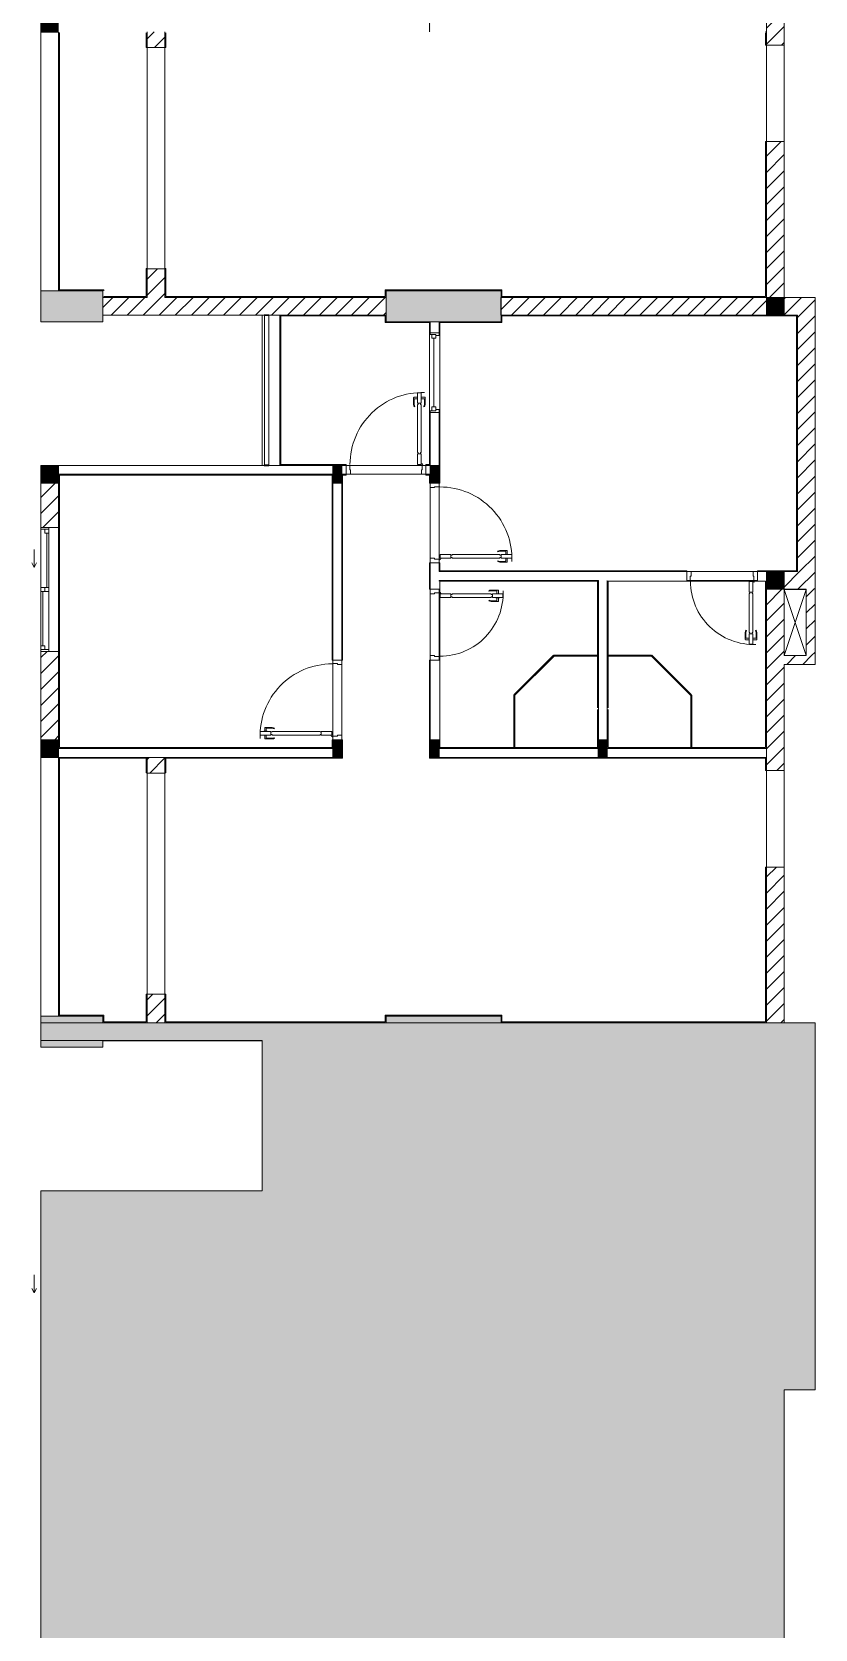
# Model space of a CAD drawing. Header units: millimetres. Extents: x 32270 to 221883, y 3811 to 78637.
# Drawn here: x 128080 to 136931, y 46784 to 64837 of the extents above; entities that cross this region are included whole.
import ezdxf

# ---------------------------------------------------------------- set-up
doc = ezdxf.new("R2010")
doc.units = ezdxf.units.MM
doc.linetypes.add('IMPORT-Dash _2_', pattern=[6, 3, -3])
for name, color, linetype, lineweight in [('0-2', 130, 'Continuous', 9), ('A-DETL-GENF-5', 20, 'Continuous', 9), ('A-DETL-GENF-6', 130, 'Continuous', 9), ('A-DETL-THIN-2', 151, 'Continuous', 9), ('A-DOOR-2', 130, 'Continuous', 9), ('A-FLOR-1', 130, 'Continuous', 9), ('A-FLOR-HRAL-5', 130, 'Continuous', 9), ('A-GLAZ-5', 130, 'Continuous', 9), ('A-GLAZ-CURT-4', 130, 'Continuous', 9), ('A-WALL-1', 130, 'Continuous', 9), ('A-WALL-PATT-3', 130, 'Continuous', 9), ('A_1404_dwg-1', 130, 'Continuous', 9), ('I-WALL', 130, 'Continuous', 9), ('I-WALL-1', 130, 'Continuous', 9), ('S-COLS-1', 130, 'Continuous', 9), ('S-COLS-10', 130, 'IMPORT-Dash _2_', 9), ('S-COLS-2', 130, 'Continuous', 9), ('S-COLS-4', 130, 'Continuous', 9), ('S-COLS-HDLN-2', 130, 'IMPORT-Dash _2_', 9)]:
    doc.layers.add(name, color=color, linetype=linetype, lineweight=lineweight)
pattern_1 = [(45, (0, 0), (-90.50967, 90.50967), [])]

# ---------------------------------------------------------------- blocks, each defined once
blk = doc.blocks.new('A_1404_dwg_NCV_TKTC_KET CAU_rvt-1-TKTC_MB HOÀN THIỆN SÀN TẦNG 3-4-4819833-KeyPlan-CH3A')
at = {"layer": 'S-COLS-1'}
for points in [[(34353, 61562), (34353, 61912), (33653, 61912), (33653, 61562)], [(38853, 61562), (38853, 61912), (37553, 61912), (37553, 61562), (38153, 61562)], [(38853, 53637), (38853, 53712), (37553, 53712), (37553, 53637)]]:
    blk.add_hatch(color=256, dxfattribs=at).paths.add_polyline_path(points)
h = blk.add_hatch(color=256, dxfattribs=at)
h.paths.add_polyline_path([(34353, 53362), (34353, 53437), (33653, 53437), (33653, 53362)])
h.paths.add_polyline_path([(34353, 53637), (34353, 53712), (33653, 53712), (33653, 53637)])
at = {"layer": 'A-FLOR-1'}
for p, q in [((34353, 61635), (36153, 61635)), ((36152, 61635), (36152, 59937)), ((42053, 58535), (42303, 58535)), ((34353, 53435), (36152, 53435))]:
    blk.add_line(p, q, dxfattribs=at)
at = {"layer": 'S-COLS-2'}
for p, q in [((37553, 61837), (37553, 61637)), ((38853, 61637), (38853, 61837))]:
    blk.add_line(p, q, dxfattribs=at)
at = {"layer": 'S-COLS-2', "flags": 128}
for points in [[(33853, 61912), (33653, 61912), (33653, 61562), (34353, 61562), (34353, 61837)], [(33853, 53712), (33653, 53712), (33653, 53637)], [(33653, 53437), (33653, 53362), (34353, 53362), (34353, 53437)]]:
    blk.add_lwpolyline(points, dxfattribs=at)
blk = doc.blocks.new('A_1404_dwg_DOOR_CW_01 CANH MO-PANEL KINH - DIW_01-900x2200-CỬA GỖ VÂN LAMINATE-V88-TKTC_MB HOÀN THIỆN SÀN TẦNG 3-4-4819893-KeyPlan-CH3A')
at = {"layer": 'A-DETL-GENF-6'}
for p, q in [((38814, 67167), (38818, 67160)), ((38840, 67175), (38919, 67175)), ((38902, 67167), (38840, 67167)), ((38906, 67132), (38906, 67163)), ((38923, 67132), (38923, 67171)), ((38814, 67053), (38818, 67060)), ((38902, 67053), (38840, 67053)), ((38840, 67045), (38919, 67045)), ((38906, 67088), (38906, 67057)), ((38923, 67088), (38923, 67049))]:
    blk.add_line(p, q, dxfattribs=at)
at = {"layer": 'A-DETL-GENF-6', "flags": 128}
for points in [[(38285, 67130), (38285, 67090), (38165, 67090), (38165, 67130)], [(38299, 67124), (38299, 67130), (38841, 67130), (38841, 67124), (38855, 67124), (38855, 67096), (38841, 67096), (38841, 67090), (38299, 67090), (38299, 67096), (38285, 67096), (38285, 67124)], [(38975, 67090), (38975, 67130), (38855, 67130), (38855, 67090)], [(38895, 67132), (38895, 67130), (38934, 67130), (38934, 67132)], [(38895, 67088), (38895, 67090), (38934, 67090), (38934, 67088)]]:
    blk.add_lwpolyline(points, close=True, dxfattribs=at)
at = {"layer": 'A-DETL-GENF-6'}
blk.add_circle((38163, 67080), 10, dxfattribs=at)
for centre, radius, start, end in [((38163, 67080), 814, 358, 90), ((38840, 67130), 45, 90, 125), ((38840, 67130), 37, 90, 125), ((38902, 67163), 4, 0, 90), ((38919, 67171), 4, 0, 90), ((38840, 67090), 45, 235, 270), ((38840, 67090), 37, 235, 270), ((38902, 67057), 4, 270, 0), ((38919, 67049), 4, 270, 0)]:
    blk.add_arc(centre, radius, start, end, dxfattribs=at)
at = {"layer": 'A-DOOR-2'}
blk.add_line((38153, 67080), (38153, 67105), dxfattribs=at)
at = {"layer": 'A-DOOR-2', "flags": 128}
blk.add_lwpolyline([(38153, 67937), (38153, 67897), (38103, 67897), (38103, 67887), (38053, 67887), (38053, 67937)], dxfattribs=at)
blk.add_lwpolyline([(38053, 67087), (38103, 67087), (38103, 67077), (38153, 67077), (38153, 67037), (38053, 67037)], close=True, dxfattribs=at)
blk = doc.blocks.new('A_1404_dwg_DOOR_CW_01 CANH MO-PANEL KINH - DIG_02-800x2200-CỬA NHÔM KÍNH-V57-TKTC_MB HOÀN THIỆN SÀN TẦNG 3-4-4819848-KeyPlan-CH3A')
at = {"layer": 'A-DETL-GENF-6'}
for p, q in [((112414, 58419), (112418, 58413)), ((112414, 58305), (112418, 58312)), ((112440, 58427), (112519, 58427)), ((112502, 58419), (112440, 58419)), ((112506, 58384), (112506, 58415)), ((112506, 58340), (112506, 58309)), ((112523, 58384), (112523, 58423)), ((112523, 58340), (112523, 58301)), ((112502, 58305), (112440, 58305)), ((112440, 58297), (112519, 58297))]:
    blk.add_line(p, q, dxfattribs=at)
at = {"layer": 'A-DETL-GENF-6', "flags": 128}
for points in [[(111985, 58342), (111985, 58382), (111865, 58382), (111865, 58342)], [(111999, 58348), (111999, 58342), (112441, 58342), (112441, 58348), (112455, 58348), (112455, 58376), (112441, 58376), (112441, 58382), (111999, 58382), (111999, 58376), (111985, 58376), (111985, 58348)], [(112575, 58382), (112575, 58342), (112455, 58342), (112455, 58382)], [(112495, 58384), (112495, 58382), (112534, 58382), (112534, 58384)], [(112495, 58340), (112495, 58342), (112534, 58342), (112534, 58340)]]:
    blk.add_lwpolyline(points, close=True, dxfattribs=at)
at = {"layer": 'A-DETL-GENF-6'}
blk.add_circle((111863, 58392), 10, dxfattribs=at)
for centre, radius, start, end in [((111863, 58392), 714, 270, 2), ((112440, 58382), 45, 90, 125), ((112440, 58382), 37, 90, 125), ((112440, 58342), 37, 235, 270), ((112502, 58415), 4, 0, 90), ((112519, 58423), 4, 0, 90), ((112440, 58342), 45, 235, 270), ((112502, 58309), 4, 270, 0), ((112519, 58301), 4, 270, 0)]:
    blk.add_arc(centre, radius, start, end, dxfattribs=at)
at = {"layer": 'A-DOOR-2'}
blk.add_line((111853, 58392), (111853, 58367), dxfattribs=at)
at = {"layer": 'A-DOOR-2', "flags": 128}
for points in [[(111753, 58435), (111753, 58385), (111803, 58385), (111803, 58395), (111853, 58395), (111853, 58435)], [(111753, 57685), (111753, 57635), (111853, 57635), (111853, 57675), (111803, 57675), (111803, 57685)]]:
    blk.add_lwpolyline(points, close=True, dxfattribs=at)
blk = doc.blocks.new('A_1404_dwg_DOOR_CW_01 CANH MO-PANEL KINH - DIW_01-900x2200-CỬA GỖ VÂN LAMINATE-553393-TKTC_MB HOÀN THIỆN SÀN TẦNG 3-4-4819840-KeyPlan-CH3A')
at = {"layer": 'A-DETL-GENF-6'}
for p, q in [((46582, 38482), (46582, 38521)), ((46666, 38525), (46586, 38525)), ((46599, 38482), (46599, 38513)), ((46603, 38517), (46666, 38517)), ((46691, 38517), (46687, 38511)), ((46582, 38438), (46582, 38399)), ((46666, 38395), (46586, 38395)), ((46599, 38438), (46599, 38407)), ((46603, 38403), (46666, 38403)), ((46691, 38404), (46687, 38410))]:
    blk.add_line(p, q, dxfattribs=at)
at = {"layer": 'A-DETL-GENF-6', "flags": 128}
for points in [[(46531, 38440), (46531, 38480), (46651, 38480), (46651, 38440)], [(46610, 38482), (46610, 38480), (46571, 38480), (46571, 38482)], [(47207, 38474), (47207, 38480), (46665, 38480), (46665, 38474), (46651, 38474), (46651, 38446), (46665, 38446), (46665, 38440), (47207, 38440), (47207, 38446), (47221, 38446), (47221, 38474)], [(47221, 38480), (47221, 38440), (47341, 38440), (47341, 38480)], [(46610, 38438), (46610, 38440), (46571, 38440), (46571, 38438)]]:
    blk.add_lwpolyline(points, close=True, dxfattribs=at)
at = {"layer": 'A-DETL-GENF-6'}
blk.add_circle((47343, 38430), 10, dxfattribs=at)
for centre, radius, start, end in [((47343, 38430), 814, 90, 182), ((46586, 38521), 4, 90, 180), ((46603, 38513), 4, 90, 180), ((46666, 38480), 45, 55, 90), ((46666, 38480), 37, 55, 90), ((46586, 38399), 4, 180, 270), ((46603, 38407), 4, 180, 270), ((46666, 38440), 37, 270, 305), ((46666, 38440), 45, 270, 305)]:
    blk.add_arc(centre, radius, start, end, dxfattribs=at)
at = {"layer": 'A-DOOR-2'}
blk.add_line((47353, 38430), (47353, 38455), dxfattribs=at)
at = {"layer": 'A-DOOR-2', "flags": 128}
for points in [[(47453, 39237), (47453, 39287), (47353, 39287), (47353, 39247), (47403, 39247), (47403, 39237)], [(47453, 38387), (47453, 38437), (47403, 38437), (47403, 38427), (47353, 38427), (47353, 38387)]]:
    blk.add_lwpolyline(points, close=True, dxfattribs=at)
blk = doc.blocks.new('A_1404_dwg_M_Fixed - 900 x 1400-901190-TKTC_MB HOÀN THIỆN SÀN TẦNG 3-4-4819850-KeyPlan-CH3A')
at = {"layer": 'A-GLAZ-5'}
blk.add_line((111794, 60598), (111794, 61372), dxfattribs=at)
at = {"layer": 'A-GLAZ-5', "flags": 128}
for points in [[(111772, 61416), (111772, 61372), (111816, 61372), (111816, 61416), (111753, 61416), (111753, 61434)], [(111816, 61403), (111853, 61403), (111853, 61435)], [(111753, 60535), (111753, 60554), (111816, 60554), (111816, 60598), (111772, 60598), (111772, 60554)], [(111816, 60567), (111853, 60567), (111853, 60535)]]:
    blk.add_lwpolyline(points, dxfattribs=at)
blk = doc.blocks.new('A_1404_dwg_Railing - 50 x 10mm-901205-TKTC_MB HOÀN THIỆN SÀN TẦNG 3-4-4819861-KeyPlan-CH3A')
at = {"layer": 'A-FLOR-HRAL-5', "flags": 128}
blk.add_lwpolyline([(107527, 61567), (107477, 61567), (107477, 61557), (107527, 61557)], close=True, dxfattribs=at)
blk = doc.blocks.new('A_1404_dwg_Railing - Railing-1013286-TKTC_MB HOÀN THIỆN SÀN TẦNG 3-4-4819939-KeyPlan-CH3A')
at = {"layer": 'A-FLOR-HRAL-5'}
for p, q in [((36178, 61630), (36178, 59941)), ((36228, 59941), (36228, 61630))]:
    blk.add_line(p, q, dxfattribs=at)
for p in [(-71300, 73), (-71300, -1625)]:
    blk.add_blockref('A_1404_dwg_Railing - 50 x 10mm-901205-TKTC_MB HOÀN THIỆN SÀN TẦNG 3-4-4819861-KeyPlan-CH3A', p)
blk = doc.blocks.new('A_1404_dwg_System Panel - Glazed-901210-TKTC_MB HOÀN THIỆN SÀN TẦNG 3-4-4819895-KeyPlan-CH3A')
at = {"layer": 'A-GLAZ-CURT-4'}
blk.add_hatch(color=256, dxfattribs=at).paths.add_polyline_path([(38999, 64949), (39008, 64949), (39003, 65540), (38998, 65540), (38998, 64949)])
blk.add_line((39008, 64949), (39008, 65538), dxfattribs=at)
at = {"layer": 'A-GLAZ-CURT-4', "flags": 128}
blk.add_lwpolyline([(38998, 65540), (38998, 64949), (39008, 64949)], dxfattribs=at)
blk = doc.blocks.new('A_1404_dwg_System Panel - Glazed-901211-TKTC_MB HOÀN THIỆN SÀN TẦNG 3-4-4819896-KeyPlan-CH3A')
at = {"layer": 'A-GLAZ-CURT-4'}
blk.add_hatch(color=256, dxfattribs=at).paths.add_polyline_path([(39006, 65536), (39450, 65987), (39447, 65991), (38999, 65543)])
blk.add_line((39006, 65536), (39452, 65982), dxfattribs=at)
at = {"layer": 'A-GLAZ-CURT-4', "flags": 128}
blk.add_lwpolyline([(39447, 65991), (38999, 65543), (39006, 65536)], dxfattribs=at)
blk = doc.blocks.new('A_1404_dwg_System Panel - Glazed-901212-TKTC_MB HOÀN THIỆN SÀN TẦNG 3-4-4819897-KeyPlan-CH3A')
at = {"layer": 'A-GLAZ-CURT-4'}
blk.add_hatch(color=256, dxfattribs=at).paths.add_polyline_path([(39450, 65982), (39953, 65982), (39953, 65992), (39450, 65992)])
at = {"layer": 'A-GLAZ-CURT-4', "flags": 128}
blk.add_lwpolyline([(39450, 65982), (39953, 65982), (39953, 65992), (39450, 65992)], close=True, dxfattribs=at)
blk = doc.blocks.new('A_1404_dwg_G1_SOF - BO TRU - 100x200-745959-TKTC_MB HOÀN THIỆN SÀN TẦNG 3-4-4819847-KeyPlan-CH3A')
at = {"layer": 'S-COLS-1'}
blk.add_hatch(color=256, dxfattribs=at).paths.add_polyline_path([(110953, 40037), (111053, 40037), (111053, 40237), (110953, 40237)])
at = {"layer": 'S-COLS-1', "flags": 128}
blk.add_lwpolyline([(110953, 40037), (111053, 40037), (111053, 40237), (110953, 40237)], close=True, dxfattribs=at)
at = {"layer": 'S-COLS-HDLN-2'}
for p, q in [((110953, 40037), (111053, 40237)), ((111053, 40037), (110953, 40237))]:
    blk.add_line(p, q, dxfattribs=at)
blk = doc.blocks.new('A_1404_dwg_DOOR_CW_01 CANH MO-PANEL KINH - DIG_01-900x2200-CỬA NHÔM KÍNH-901215-TKTC_MB HOÀN THIỆN SÀN TẦNG 3-4-4819898-KeyPlan-CH3A')
at = {"layer": 'A-DETL-GENF-6'}
for p, q in [((37865, 68824), (37865, 68903)), ((37908, 68907), (37869, 68907)), ((37873, 68886), (37873, 68824)), ((37873, 68798), (37879, 68803)), ((37908, 68890), (37877, 68890)), ((37952, 68907), (37991, 68907)), ((37952, 68890), (37983, 68890)), ((37986, 68798), (37980, 68803)), ((37987, 68886), (37987, 68824)), ((37995, 68824), (37995, 68903))]:
    blk.add_line(p, q, dxfattribs=at)
at = {"layer": 'A-DETL-GENF-6', "flags": 128}
for points in [[(37908, 68879), (37910, 68879), (37910, 68919), (37908, 68919)], [(37950, 68959), (37910, 68959), (37910, 68839), (37950, 68839)], [(37916, 68283), (37910, 68283), (37910, 68825), (37916, 68825), (37916, 68839), (37944, 68839), (37944, 68825), (37950, 68825), (37950, 68283), (37944, 68283), (37944, 68269), (37916, 68269)], [(37952, 68879), (37950, 68879), (37950, 68919), (37952, 68919)], [(37910, 68269), (37950, 68269), (37950, 68149), (37910, 68149)]]:
    blk.add_lwpolyline(points, close=True, dxfattribs=at)
at = {"layer": 'A-DETL-GENF-6'}
blk.add_circle((37960, 68147), 10, dxfattribs=at)
for centre, radius, start, end in [((37960, 68147), 814, 88, 180), ((37869, 68903), 4, 90, 180), ((37910, 68824), 45, 180, 215), ((37877, 68886), 4, 90, 180), ((37910, 68824), 37, 180, 215), ((37950, 68824), 37, 325, 0), ((37983, 68886), 4, 0, 90), ((37950, 68824), 45, 325, 0), ((37991, 68903), 4, 0, 90)]:
    blk.add_arc(centre, radius, start, end, dxfattribs=at)
at = {"layer": 'A-DOOR-2'}
blk.add_line((37960, 68137), (37935, 68137), dxfattribs=at)
at = {"layer": 'A-DOOR-2', "flags": 128}
for points in [[(37103, 68037), (37103, 68137), (37143, 68137), (37143, 68087), (37153, 68087), (37153, 68037)], [(37953, 68037), (37953, 68087), (37963, 68087), (37963, 68137), (38003, 68137), (38003, 68037)]]:
    blk.add_lwpolyline(points, close=True, dxfattribs=at)
blk = doc.blocks.new('A_1404_dwg_System Panel - Glazed-901217-TKTC_MB HOÀN THIỆN SÀN TẦNG 3-4-4819899-KeyPlan-CH3A')
at = {"layer": 'A-GLAZ-CURT-4'}
blk.add_hatch(color=256, dxfattribs=at).paths.add_polyline_path([(40053, 65982), (40555, 65987), (40551, 65992), (40053, 65992)])
at = {"layer": 'A-GLAZ-CURT-4', "flags": 128}
blk.add_lwpolyline([(40555, 65992), (40053, 65992), (40053, 65982), (40553, 65982)], dxfattribs=at)
blk = doc.blocks.new('A_1404_dwg_System Panel - Glazed-901218-TKTC_MB HOÀN THIỆN SÀN TẦNG 3-4-4819900-KeyPlan-CH3A')
at = {"layer": 'A-GLAZ-CURT-4'}
blk.add_hatch(color=256, dxfattribs=at).paths.add_polyline_path([(40998, 64949), (41008, 64949), (41003, 65540), (40998, 65536)])
blk.add_line((41008, 64949), (41008, 65540), dxfattribs=at)
at = {"layer": 'A-GLAZ-CURT-4', "flags": 128}
blk.add_lwpolyline([(40998, 65538), (40998, 64949), (41008, 64949)], dxfattribs=at)
blk = doc.blocks.new('A_1404_dwg_System Panel - Glazed-901219-TKTC_MB HOÀN THIỆN SÀN TẦNG 3-4-4819901-KeyPlan-CH3A')
at = {"layer": 'A-GLAZ-CURT-4'}
blk.add_hatch(color=256, dxfattribs=at).paths.add_polyline_path([(40999, 65536), (41006, 65543), (40558, 65991), (40551, 65984), (40917, 65618)])
at = {"layer": 'A-GLAZ-CURT-4', "flags": 128}
blk.add_lwpolyline([(41006, 65543), (40558, 65991), (40551, 65984), (40999, 65536)], close=True, dxfattribs=at)
blk = doc.blocks.new('A_1404_dwg_NCV_TKTC_TANG 3 - 4_rvt-1-TKTC_MB HOÀN THIỆN SÀN TẦNG 3-4-4819943-KeyPlan-CH3A')
at = {"layer": 'A-WALL-PATT-3'}
h = blk.add_hatch(color=256, dxfattribs=at)
h.paths.add_polyline_path([(38053, 64837), (38053, 65937), (38043, 65937), (38043, 64837)])
h.paths.add_polyline_path([(38043, 66737), (38053, 66737), (38053, 67037), (38043, 67037)])
h.paths.add_polyline_path([(38053, 67937), (38053, 68037), (38043, 68037), (38043, 67937)])
h = blk.add_hatch(color=256, dxfattribs=at)
h.paths.add_polyline_path([(34843, 61837), (34853, 61837), (34853, 62162), (34843, 62162), (34843, 61847)])
h.paths.add_polyline_path([(34843, 64662), (34853, 64662), (34853, 64827), (34843, 64827)])
h = blk.add_hatch(color=256, dxfattribs=at)
h.paths.add_polyline_path([(35063, 61847), (35063, 62162), (35053, 62162), (35053, 61847)])
h.paths.add_polyline_path([(35053, 64662), (35063, 64662), (35063, 64827), (35053, 64827)])
h = blk.add_hatch(color=256, dxfattribs=at)
h.paths.add_polyline_path([(41853, 61837), (41853, 63597), (41843, 63597), (41843, 61837)])
h.paths.add_polyline_path([(41843, 64687), (41853, 64687), (41853, 64837), (41843, 64837)])
for points in [[(34363, 61912), (34363, 61922), (33853, 61922), (33853, 61912)], [(37543, 61847), (37553, 61847), (37553, 61922), (37543, 61922), (37543, 61912)], [(37553, 61912), (38863, 61912), (38863, 61922), (37553, 61922)], [(34843, 61837), (34843, 61847), (34353, 61847), (34353, 61837)], [(37543, 61837), (37553, 61837), (37553, 61847), (35053, 61847), (35053, 61837), (35063, 61837)], [(38863, 61837), (38863, 61912), (38853, 61912), (38853, 61837)], [(38863, 61837), (41843, 61837), (41843, 61847), (38863, 61847)], [(37543, 61627), (37553, 61627), (37553, 61637), (36353, 61637), (36353, 61627)], [(37553, 61562), (37553, 61627), (37543, 61627), (37543, 61562)], [(37553, 61552), (38043, 61552), (38043, 61562), (37543, 61562), (37543, 61552)], [(38153, 61552), (38853, 61552), (38853, 61562), (38153, 61562)], [(39409, 61627), (42193, 61627), (42193, 61637), (38853, 61637), (38853, 61627), (38863, 61627)], [(38853, 61552), (38863, 61552), (38863, 61627), (38853, 61627), (38853, 61562)], [(42193, 58747), (42203, 58747), (42203, 61637), (42193, 61637), (42193, 61578)], [(36943, 59827), (36953, 59827), (36953, 59837), (33853, 59837), (33853, 59827), (36478, 59827)], [(36943, 56737), (36953, 56737), (36953, 56747), (33863, 56747), (33863, 56737), (36478, 56737)], [(33853, 56627), (34853, 56627), (34853, 56637), (33853, 56635)], [(36953, 56627), (37053, 56627), (37053, 56637), (35053, 56637), (35053, 56627), (36478, 56627)], [(40053, 56627), (41843, 56627), (41843, 56637), (38043, 56637), (38043, 56627), (39953, 56627)], [(34353, 53712), (34363, 53712), (34363, 53722), (33853, 53722), (33853, 53712)], [(34363, 53647), (34363, 53712), (34353, 53712), (34353, 53647)], [(34353, 53637), (34843, 53637), (34843, 53647), (34353, 53647)], [(37543, 53637), (37553, 53637), (37553, 53647), (35053, 53647), (35053, 53637), (36478, 53637)], [(37553, 53647), (37553, 53722), (37543, 53722), (37543, 53647)], [(37553, 53712), (38863, 53712), (38863, 53722), (37553, 53722)], [(38863, 53637), (38863, 53712), (38853, 53712), (38853, 53637)], [(41843, 53637), (41843, 53647), (38863, 53647), (38863, 53637), (39409, 53637)]]:
    blk.add_hatch(color=256, dxfattribs=at).paths.add_polyline_path(points)
h = blk.add_hatch(color=256, dxfattribs=at)
h.paths.add_polyline_path([(38053, 59947), (38053, 60537), (38043, 60537), (38043, 59947)])
h.paths.add_polyline_path([(38053, 61437), (38053, 61562), (38043, 61562), (38043, 61437)])
h = blk.add_hatch(color=256, dxfattribs=at)
h.paths.add_polyline_path([(38163, 58747), (38163, 58837), (38153, 58837), (38153, 58747)])
h.paths.add_polyline_path([(38153, 59737), (38163, 59737), (38163, 60537), (38153, 60537), (38153, 59937)])
h.paths.add_polyline_path([(38153, 61437), (38163, 61437), (38163, 61552), (38153, 61552)])
h = blk.add_hatch(color=256, dxfattribs=at)
h.paths.add_polyline_path([(37103, 59937), (37103, 59947), (36353, 59947), (36353, 59937), (37053, 59937)])
h.paths.add_polyline_path([(38043, 59937), (38053, 59937), (38053, 59947), (38003, 59947), (38003, 59937)])
h = blk.add_hatch(color=256, dxfattribs=at)
h.paths.add_polyline_path([(33853, 56737), (33863, 56737), (33863, 57837), (33853, 57837), (33853, 56747)])
h.paths.add_polyline_path([(33863, 59237), (33863, 59827), (33853, 59827), (33853, 59237)])
h = blk.add_hatch(color=256, dxfattribs=at)
h.paths.add_polyline_path([(36943, 56747), (36953, 56747), (36953, 56837), (36943, 56837)])
h.paths.add_polyline_path([(36943, 57737), (36953, 57737), (36953, 59827), (36943, 59827), (36943, 59737)])
h = blk.add_hatch(color=256, dxfattribs=at)
h.paths.add_polyline_path([(37063, 56627), (37063, 56837), (37053, 56837), (37053, 56627)])
h.paths.add_polyline_path([(37063, 57737), (37063, 59837), (37053, 59837), (37053, 57737)])
h = blk.add_hatch(color=256, dxfattribs=at)
h.paths.add_polyline_path([(38043, 59827), (38043, 59837), (38003, 59837), (38003, 59827)])
h.paths.add_polyline_path([(37103, 59827), (37103, 59837), (37063, 59837), (37063, 59827)])
h = blk.add_hatch(color=256, dxfattribs=at)
h.paths.add_polyline_path([(38043, 56637), (38053, 56637), (38053, 57737), (38043, 57737), (38043, 56837)])
h.paths.add_polyline_path([(38053, 58537), (38053, 58837), (38043, 58837), (38043, 58537)])
h.paths.add_polyline_path([(38053, 59737), (38053, 59837), (38043, 59837), (38043, 59737)])
h = blk.add_hatch(color=256, dxfattribs=at)
h.paths.add_polyline_path([(42053, 58737), (42203, 58737), (42203, 58747), (41753, 58747), (41753, 58737), (41853, 58737)])
h.paths.add_polyline_path([(40953, 58737), (40953, 58747), (38153, 58747), (38153, 58737), (39409, 58737)])
h = blk.add_hatch(color=256, dxfattribs=at)
h.paths.add_polyline_path([(34843, 53637), (34853, 53637), (34853, 53962), (34843, 53962), (34843, 53647)])
h.paths.add_polyline_path([(34843, 56462), (34853, 56462), (34853, 56627), (34843, 56627)])
h = blk.add_hatch(color=256, dxfattribs=at)
h.paths.add_polyline_path([(35063, 53647), (35063, 53962), (35053, 53962), (35053, 53647)])
h.paths.add_polyline_path([(35053, 56462), (35063, 56462), (35063, 56627), (35053, 56627)])
h = blk.add_hatch(color=256, dxfattribs=at)
h.paths.add_polyline_path([(41853, 53637), (41853, 55397), (41843, 55397), (41843, 53637)])
h.paths.add_polyline_path([(41853, 56487), (41853, 56637), (41843, 56637), (41843, 56487)])
at = {"layer": 'A-FLOR-1'}
for p, q in [((33853, 64835), (33853, 64827)), ((34853, 64827), (34853, 64837)), ((35053, 64837), (35053, 64827)), ((41853, 63597), (41853, 64687)), ((34853, 62160), (35053, 62160)), ((34353, 61912), (34353, 61847)), ((37963, 59937), (37143, 59937)), ((41003, 58737), (41703, 58737)), ((41703, 58737), (41003, 58737)), ((38153, 57777), (38153, 58497)), ((40993, 58637), (41713, 58637)), ((39003, 56747), (39003, 56749)), ((41003, 56749), (41003, 56747)), ((41853, 55397), (41853, 56487)), ((34853, 53960), (35053, 53960))]:
    blk.add_line(p, q, dxfattribs=at)
at = {"layer": 'A-FLOR-1', "flags": 128}
for points in [[(34853, 62162), (34853, 64660), (34853, 64662)], [(35053, 64662), (35053, 62162), (35053, 64660), (34853, 64660)], [(41852, 64687), (41852, 63597), (42052, 63597), (42052, 64687), (41853, 64687)], [(34853, 53962), (34853, 56460), (34853, 56462)], [(35053, 56462), (35053, 53962), (35053, 56460), (34853, 56460)], [(41852, 56487), (41852, 55397), (42052, 55397), (42052, 56487), (41853, 56487)]]:
    blk.add_lwpolyline(points, dxfattribs=at)
for points in [[(37953, 59837), (37153, 59837)], [(38053, 58887), (38053, 59687)], [(38153, 59697), (38153, 58877)], [(38053, 57787), (38053, 58487)], [(36953, 56877), (36953, 57697)], [(37053, 57687), (37053, 56887)]]:
    blk.add_lwpolyline(points, close=True, dxfattribs=at)
at = {"layer": 'A-WALL-1'}
for p, q in [((36228, 61637), (36353, 61637)), ((36353, 61627), (36353, 59947)), ((38053, 61562), (38053, 61437)), ((38053, 61437), (38153, 61437)), ((38153, 61437), (38153, 61552)), ((38153, 60537), (38053, 60537)), ((38053, 60537), (38053, 59947)), ((38153, 59937), (38153, 60537)), ((33853, 59937), (33853, 59837)), ((36178, 59937), (33853, 59937)), ((36953, 59937), (36228, 59937)), ((37103, 59937), (37053, 59937)), ((37103, 59837), (37103, 59937)), ((37143, 59937), (37963, 59937)), ((38003, 59937), (38003, 59837)), ((38053, 59937), (38003, 59937)), ((38053, 59947), (38053, 59937)), ((33853, 59837), (36953, 59837)), ((37053, 59837), (37063, 59837)), ((37063, 59837), (37103, 59837)), ((37953, 59837), (37153, 59837)), ((38003, 59837), (38043, 59837)), ((38043, 59837), (38053, 59837)), ((37053, 59736), (36953, 59736)), ((36953, 59736), (36953, 57737)), ((37053, 57737), (37053, 59736)), ((38053, 58887), (38053, 59687)), ((38153, 59697), (38153, 58877)), ((38153, 58837), (38053, 58837)), ((38053, 58837), (38053, 58537)), ((38153, 58747), (38153, 58837)), ((40953, 58737), (40053, 58737)), ((40953, 58637), (40953, 58737)), ((41003, 58737), (41703, 58737)), ((41753, 58737), (41753, 58637)), ((41853, 58737), (41753, 58737)), ((41853, 58637), (41853, 58737)), ((38053, 58537), (38153, 58537)), ((40053, 57792), (40053, 58637)), ((38053, 57787), (38053, 58487)), ((39953, 57792), (39953, 57782)), ((39953, 57782), (39953, 56837)), ((40053, 57782), (40053, 57792)), ((40053, 56837), (40053, 57782)), ((36953, 57737), (37053, 57737)), ((36953, 56877), (36953, 57697)), ((37053, 57687), (37053, 56887)), ((38153, 57737), (38053, 57737)), ((38053, 57737), (38053, 56837)), ((33853, 56737), (33853, 56637)), ((36953, 56737), (33853, 56737)), ((37053, 56837), (36953, 56837)), ((39953, 56737), (38153, 56737)), ((33853, 56637), (36953, 56637)), ((38153, 56637), (39953, 56637))]:
    blk.add_line(p, q, dxfattribs=at)
at = {"layer": 'A-WALL-1', "flags": 128}
for points in [[(36153, 59937), (36153, 61637), (36178, 61637)], [(38153, 61552), (38153, 61562), (38053, 61562)], [(40053, 58737), (38153, 58737), (38153, 58747)], [(38153, 58627), (38153, 58637), (39953, 58637), (39953, 57792)], [(40053, 56637), (41853, 56637), (41853, 56737), (40053, 56737)]]:
    blk.add_lwpolyline(points, dxfattribs=at)
at = {"layer": 'I-WALL'}
for p, q in [((36363, 61627), (36363, 59947)), ((38053, 61437), (38053, 61562)), ((38043, 60537), (38043, 61437)), ((38153, 61552), (38153, 61437)), ((38163, 61437), (38163, 60537)), ((38053, 59947), (38053, 60537)), ((38153, 60537), (38153, 59937)), ((37053, 59937), (37103, 59937)), ((38003, 59937), (38053, 59937)), ((37103, 59837), (37063, 59837)), ((38043, 59837), (38003, 59837)), ((36953, 57737), (36953, 59736)), ((37053, 59736), (37053, 57737)), ((33853, 57837), (33853, 59237)), ((33863, 59237), (33863, 57837)), ((38053, 58537), (38053, 58837)), ((38153, 58837), (38153, 58747)), ((40053, 58737), (40953, 58737)), ((41753, 58737), (41853, 58737)), ((38163, 58537), (38163, 57737)), ((41753, 58627), (40953, 58627)), ((38053, 56837), (38053, 57737)), ((33853, 53722), (33853, 56627)), ((33863, 56627), (33863, 53722))]:
    blk.add_line(p, q, dxfattribs=at)
at = {"layer": 'I-WALL', "flags": 128}
blk.add_lwpolyline([(33853, 61922), (33853, 64827), (33863, 64827), (33863, 61922)], dxfattribs=at)
at = {"layer": 'I-WALL-1'}
for p, q in [((42053, 61637), (41853, 61637)), ((38053, 59937), (38053, 59947)), ((36953, 59837), (33853, 59837)), ((37063, 59837), (37053, 59837)), ((38053, 59837), (38043, 59837)), ((41853, 58737), (42053, 58737)), ((39943, 57792), (39943, 57782)), ((39943, 57782), (39943, 57196)), ((39953, 57782), (39953, 57792)), ((39953, 56837), (39953, 57782)), ((40053, 57792), (40053, 57782)), ((40053, 57782), (40053, 56837)), ((40063, 57782), (40063, 57792)), ((40063, 57196), (40063, 57782)), ((33853, 56835), (33853, 56737)), ((39953, 56637), (38153, 56637))]:
    blk.add_line(p, q, dxfattribs=at)
at = {"layer": 'I-WALL-1', "flags": 128}
for points in [[(38053, 65937), (38043, 65937), (38043, 64837)], [(34843, 64827), (34843, 64662), (34853, 64662), (34853, 64827)], [(35053, 64827), (35053, 64662), (35063, 64662), (35063, 64827)], [(41843, 64827), (41843, 64687), (41853, 64687), (41853, 64837), (41843, 64837)], [(34353, 61847), (34353, 61837), (34843, 61837), (34853, 61837), (34853, 62162), (34843, 62162), (34843, 61847), (34363, 61847)], [(34363, 61912), (34363, 61922), (33853, 61922), (33853, 61912), (34353, 61912)], [(38053, 61562), (38043, 61562), (37553, 61562), (37553, 61627), (37553, 61637), (36353, 61637), (36353, 61627), (37543, 61627), (37543, 61562), (37543, 61552), (38043, 61552), (38043, 61437), (38053, 61437)], [(41853, 61637), (38853, 61637), (38853, 61627), (38853, 61562), (38153, 61562), (38153, 61552)], [(38153, 61437), (38163, 61437), (38163, 61552), (38853, 61552), (38863, 61552), (38863, 61627), (42193, 61627), (42193, 58747), (41753, 58747), (41753, 58737)], [(42053, 58737), (42203, 58737), (42203, 58747), (42203, 61637), (42193, 61637), (42053, 61637)], [(38053, 60537), (38043, 60537), (38043, 59947), (38003, 59947), (38003, 59937)], [(38153, 59737), (38163, 59737), (38163, 60537), (38153, 60537)], [(37103, 59937), (37103, 59947), (36353, 59947), (36353, 59937), (36953, 59937)], [(33853, 59837), (33853, 59827), (33853, 59737)], [(33853, 59737), (33853, 59237), (33863, 59237), (33863, 59827), (36943, 59827), (36943, 57737), (36953, 57737)], [(37053, 57737), (37063, 57737), (37063, 59827), (37103, 59827), (37103, 59837)], [(38003, 59837), (38003, 59827), (38043, 59827), (38043, 59737), (38053, 59737)], [(38053, 58837), (38043, 58837), (38043, 58537), (38053, 58537)], [(40953, 58737), (40953, 58747), (38163, 58747), (38163, 58837), (38153, 58837)], [(38153, 58747), (38153, 58737), (40053, 58737)], [(39953, 57792), (39953, 58627), (39953, 58637), (38153, 58637), (38153, 58627)], [(38153, 58537), (38163, 58537), (38163, 58627), (39943, 58627), (39943, 57792)], [(40053, 58637), (40053, 58627), (40053, 57792)], [(40053, 56737), (40063, 56737), (41853, 56737), (41853, 56747), (41853, 58627), (41853, 58637)], [(40063, 57792), (40063, 58627), (40953, 58627), (40953, 58637)], [(41753, 58637), (41753, 58627), (41843, 58627), (41843, 56747), (40063, 56747), (40063, 57179)], [(36953, 56837), (36943, 56837), (36943, 56747), (33863, 56747), (33863, 57837), (33853, 57837), (33853, 56835)], [(38053, 57737), (38043, 57737), (38043, 56637), (38043, 56627), (41843, 56627), (41843, 56487), (41853, 56487), (41853, 56637), (41843, 56637), (40053, 56637)], [(39943, 57179), (39943, 56747), (38163, 56747), (38163, 57737), (38153, 57737)], [(33853, 56737), (33863, 56737), (36953, 56737)], [(36953, 56637), (35053, 56637), (35053, 56627), (35053, 56462), (35063, 56462), (35063, 56627), (37053, 56627), (37063, 56627), (37063, 56837), (37053, 56837)], [(38153, 56737), (38163, 56737), (39953, 56737)], [(34853, 56627), (34853, 56637), (33853, 56637)], [(33853, 56635), (33853, 56627), (34843, 56627), (34843, 56462), (34853, 56462), (34853, 56627)], [(41853, 53637), (41853, 55397), (41843, 55397), (41843, 53647), (38863, 53647)], [(34853, 53637), (34853, 53962), (34843, 53962), (34843, 53647), (34363, 53647), (34363, 53712)], [(38863, 53647), (38863, 53712), (38863, 53722), (37553, 53722), (37543, 53722), (37543, 53647), (35063, 53647), (35063, 53962), (35053, 53962), (35053, 53647), (35053, 53637)], [(34363, 53712), (34363, 53722), (33853, 53722), (33853, 53712), (34353, 53712), (34353, 53647), (34353, 53637)], [(37553, 53637), (37553, 53647), (37553, 53712), (38853, 53712), (38853, 53637)]]:
    blk.add_lwpolyline(points, dxfattribs=at)
blk.add_lwpolyline([(38863, 61847), (38863, 61912), (38863, 61922), (37553, 61922), (37543, 61922), (37543, 61847), (35063, 61847), (35063, 62162), (35053, 62162), (35053, 61847), (35053, 61837), (37553, 61837), (37553, 61847), (37553, 61912), (38853, 61912), (38853, 61837), (38863, 61837), (41843, 61837), (41853, 61837), (41853, 63597), (41843, 63597), (41843, 61847)], close=True, dxfattribs=at)
for name, p in [('A_1404_dwg_Railing - Railing-1013286-TKTC_MB HOÀN THIỆN SÀN TẦNG 3-4-4819939-KeyPlan-CH3A', (0, 0)), ('A_1404_dwg_M_Fixed - 900 x 1400-901190-TKTC_MB HOÀN THIỆN SÀN TẦNG 3-4-4819850-KeyPlan-CH3A', (-73700, 2)), ('A_1404_dwg_DOOR_CW_01 CANH MO-PANEL KINH - DIG_01-900x2200-CỬA NHÔM KÍNH-901215-TKTC_MB HOÀN THIỆN SÀN TẦNG 3-4-4819898-KeyPlan-CH3A', (0, -8200)), ('A_1404_dwg_DOOR_CW_01 CANH MO-PANEL KINH - DIW_01-900x2200-CỬA GỖ VÂN LAMINATE-V88-TKTC_MB HOÀN THIỆN SÀN TẦNG 3-4-4819893-KeyPlan-CH3A', (0, -8200)), ('A_1404_dwg_DOOR_CW_01 CANH MO-PANEL KINH - DIG_02-800x2200-CỬA NHÔM KÍNH-V57-TKTC_MB HOÀN THIỆN SÀN TẦNG 3-4-4819848-KeyPlan-CH3A', (-73700, 102)), ('A_1404_dwg_System Panel - Glazed-901211-TKTC_MB HOÀN THIỆN SÀN TẦNG 3-4-4819896-KeyPlan-CH3A', (0, -8200)), ('A_1404_dwg_System Panel - Glazed-901212-TKTC_MB HOÀN THIỆN SÀN TẦNG 3-4-4819897-KeyPlan-CH3A', (0, -8200)), ('A_1404_dwg_System Panel - Glazed-901217-TKTC_MB HOÀN THIỆN SÀN TẦNG 3-4-4819899-KeyPlan-CH3A', (0, -8200)), ('A_1404_dwg_System Panel - Glazed-901219-TKTC_MB HOÀN THIỆN SÀN TẦNG 3-4-4819901-KeyPlan-CH3A', (0, -8200)), ('A_1404_dwg_DOOR_CW_01 CANH MO-PANEL KINH - DIW_01-900x2200-CỬA GỖ VÂN LAMINATE-553393-TKTC_MB HOÀN THIỆN SÀN TẦNG 3-4-4819840-KeyPlan-CH3A', (-10400, 18450)), ('A_1404_dwg_System Panel - Glazed-901210-TKTC_MB HOÀN THIỆN SÀN TẦNG 3-4-4819895-KeyPlan-CH3A', (0, -8200)), ('A_1404_dwg_System Panel - Glazed-901218-TKTC_MB HOÀN THIỆN SÀN TẦNG 3-4-4819900-KeyPlan-CH3A', (0, -8200))]:
    blk.add_blockref(name, p)
for name, p, rotation in [('A_1404_dwg_G1_SOF - BO TRU - 100x200-745959-TKTC_MB HOÀN THIỆN SÀN TẦNG 3-4-4819847-KeyPlan-CH3A', (148005, 99974), 180), ('A_1404_dwg_G1_SOF - BO TRU - 100x200-745959-TKTC_MB HOÀN THIỆN SÀN TẦNG 3-4-4819847-KeyPlan-CH3A', (149105, 99974), 180), ('A_1404_dwg_DOOR_CW_01 CANH MO-PANEL KINH - DIG_02-800x2200-CỬA NHÔM KÍNH-V57-TKTC_MB HOÀN THIỆN SÀN TẦNG 3-4-4819848-KeyPlan-CH3A', (-16683, 170490), 270), ('A_1404_dwg_G1_SOF - BO TRU - 100x200-745959-TKTC_MB HOÀN THIỆN SÀN TẦNG 3-4-4819847-KeyPlan-CH3A', (148005, 96874), 180), ('A_1404_dwg_G1_SOF - BO TRU - 100x200-745959-TKTC_MB HOÀN THIỆN SÀN TẦNG 3-4-4819847-KeyPlan-CH3A', (149105, 96874), 180), ('A_1404_dwg_G1_SOF - BO TRU - 100x200-745959-TKTC_MB HOÀN THIỆN SÀN TẦNG 3-4-4819847-KeyPlan-CH3A', (151005, 96874), 180)]:
    blk.add_blockref(name, p, dxfattribs=dict(rotation=rotation))
blk = doc.blocks.new('A_1404_dwg_1_FAMILY RVT - W01-WxH 1400x1400xmm-389822-TKTC_MB HOÀN THIỆN SÀN TẦNG 3-4-4819949-KeyPlan-CH3A')
at = {"layer": 'A-GLAZ-5'}
for p, q in [((49052, 78237), (49052, 78037)), ((49072, 78237), (49072, 78148)), ((49116, 78215), (49730, 78215)), ((49730, 78237), (49775, 78237)), ((49775, 78192), (49730, 78192)), ((49775, 78170), (50389, 78170)), ((50001, 78313), (50204, 78313)), ((50433, 78237), (50433, 78148))]:
    blk.add_line(p, q, dxfattribs=at)
at = {"layer": 'A-GLAZ-5', "flags": 128}
for points in [[(50452, 78037), (50452, 78237), (49052, 78237), (49116, 78237)], [(49730, 78148), (49730, 78237), (49116, 78237), (49116, 78192), (49072, 78192)], [(49775, 78148), (49775, 78237), (50433, 78237), (50452, 78237)], [(50052, 78339), (50001, 78313), (50052, 78288)], [(50433, 78192), (50389, 78192), (50389, 78148)], [(49052, 78148), (49072, 78148), (49730, 78148), (49775, 78148), (50389, 78148), (50452, 78148)]]:
    blk.add_lwpolyline(points, dxfattribs=at)
blk = doc.blocks.new('A_1404_dwg_1_FAMILY RVT - W01-WxH 1400x1400xmm-389822-TKTC_MB HOÀN THIỆN SÀN TẦNG 3-4-V143-KeyPlan-CH3A')
at = {"layer": 'A-GLAZ-5'}
blk.add_line((33576, 50584), (33576, 50787), dxfattribs=at)
at = {"layer": 'A-GLAZ-5', "flags": 128}
blk.add_lwpolyline([(33551, 50635), (33576, 50584), (33602, 50635)], dxfattribs=at)
blk = doc.blocks.new('A_1404_dwg_G1_SOF - BO TRU - 200x200-V12-TKTC_MB HOÀN THIỆN SÀN TẦNG 3-4-4819991-KeyPlan-CH3A')
at = {"layer": 'S-COLS-10'}
blk.add_hatch(color=256, dxfattribs=at).paths.add_polyline_path([(42053, 61637), (42053, 61837), (41853, 61837), (41853, 61637)])
at = {"layer": 'S-COLS-4', "flags": 128}
blk.add_lwpolyline([(42053, 61637), (42053, 61837), (41853, 61837), (41853, 61637)], dxfattribs=at)
at = {"layer": 'S-COLS-HDLN-2'}
for p, q in [((42053, 61837), (41853, 61637)), ((41853, 61837), (42053, 61637))]:
    blk.add_line(p, q, dxfattribs=at)
blk = doc.blocks.new('A_1404_dwg_G1_SOF - BO TRU - 200x200-V11-TKTC_MB HOÀN THIỆN SÀN TẦNG 3-4-4819990-KeyPlan-CH3A')
at = {"layer": 'S-COLS-10'}
blk.add_hatch(color=256, dxfattribs=at).paths.add_polyline_path([(42053, 25437), (42053, 25637), (41853, 25637), (41853, 25437)])
at = {"layer": 'S-COLS-4', "flags": 128}
blk.add_lwpolyline([(41853, 25637), (41853, 25437), (42053, 25437), (42053, 25637)], dxfattribs=at)
at = {"layer": 'S-COLS-HDLN-2'}
for p, q in [((42053, 25637), (41853, 25437)), ((41853, 25637), (42053, 25437))]:
    blk.add_line(p, q, dxfattribs=at)
blk = doc.blocks.new('A_1404_dwg_G1_SOF - BO TRU - 200x200-V8-TKTC_MB HOÀN THIỆN SÀN TẦNG 3-4-4819987-KeyPlan-CH3A')
at = {"layer": 'S-COLS-10'}
blk.add_hatch(color=256, dxfattribs=at).paths.add_polyline_path([(46753, 71512), (46753, 71712), (46553, 71712), (46553, 71512)])
at = {"layer": 'S-COLS-4', "flags": 128}
blk.add_lwpolyline([(46753, 71712), (46553, 71712), (46553, 71512), (46753, 71512)], dxfattribs=at)
at = {"layer": 'S-COLS-HDLN-2'}
for p, q in [((46753, 71712), (46553, 71512)), ((46553, 71712), (46753, 71512))]:
    blk.add_line(p, q, dxfattribs=at)
blk = doc.blocks.new('A_1404_dwg-4819832-KeyPlan-CH3A')
at = {"layer": 'A-WALL-PATT-3'}
h = blk.add_hatch(dxfattribs=at)
h.set_pattern_fill('FP_35', color=256, style=0, pattern_type=2)
h.set_pattern_definition(pattern_1)
h.paths.add_polyline_path([(42053, 61837), (42053, 63597), (41853, 63597), (41853, 61837)])
h.paths.add_polyline_path([(42053, 64687), (42053, 65887), (41853, 65887), (41853, 64687), (42052, 64687)])
h = blk.add_hatch(dxfattribs=at)
h.set_pattern_fill('FP_35', color=256, style=0, pattern_type=2)
h.set_pattern_definition(pattern_1)
h.paths.add_polyline_path([(35053, 61837), (35053, 62160), (34853, 62160), (34853, 61837)])
h.paths.add_polyline_path([(35053, 64660), (35053, 64837), (34853, 64837), (34853, 64660)])
h = blk.add_hatch(dxfattribs=at)
h.set_pattern_fill('FP_35', color=256, style=0, pattern_type=2)
h.set_pattern_definition(pattern_1)
h.paths.add_polyline_path([(37553, 61637), (37553, 61837), (34353, 61837), (34353, 61637), (36353, 61637)])
h = blk.add_hatch(dxfattribs=at)
h.set_pattern_fill('FP_35', color=256, style=0, pattern_type=2)
h.set_pattern_definition(pattern_1)
h.paths.add_polyline_path([(42203, 61637), (42403, 61637), (42403, 61837), (42053, 61837), (42053, 61637), (42193, 61637)])
h.paths.add_polyline_path([(41853, 61637), (41853, 61637), (41853, 61837), (38851, 61835), (38853, 61637), (41843, 61637)])
h = blk.add_hatch(dxfattribs=at)
h.set_pattern_fill('FP_35', color=256, style=0, pattern_type=2)
h.set_pattern_definition(pattern_1)
h.paths.add_polyline_path([(42203, 58737), (42403, 58737), (42403, 61637), (42203, 61637), (42203, 58747)])
h = blk.add_hatch(dxfattribs=at)
h.set_pattern_fill('FP_35', color=256, style=0, pattern_type=2)
h.set_pattern_definition(pattern_1)
h.paths.add_polyline_path([(33853, 56835), (33853, 57835), (33653, 57835), (33653, 56835)])
h.paths.add_polyline_path([(33653, 59235), (33853, 59237), (33853, 59737), (33653, 59737), (33653, 59237)])
h = blk.add_hatch(dxfattribs=at)
h.set_pattern_fill('FP_35', color=256, style=0, pattern_type=2)
h.set_pattern_definition(pattern_1)
h.paths.add_polyline_path([(42053, 58537), (42403, 58537), (42403, 58737), (42053, 58737)])
h = blk.add_hatch(dxfattribs=at)
h.set_pattern_fill('FP_35', color=256, style=0, pattern_type=2)
h.set_pattern_definition(pattern_1)
h.paths.add_polyline_path([(42053, 57687), (42053, 58537), (41853, 58537), (41853, 57687)])
h = blk.add_hatch(dxfattribs=at)
h.set_pattern_fill('FP_35', color=256, style=0, pattern_type=2)
h.set_pattern_definition(pattern_1)
h.paths.add_polyline_path([(42403, 57787), (42403, 58537), (42303, 58537), (42303, 57787)])
h = blk.add_hatch(dxfattribs=at)
h.set_pattern_fill('FP_35', color=256, style=0, pattern_type=2)
h.set_pattern_definition(pattern_1)
h.paths.add_polyline_path([(42303, 57687), (42403, 57687), (42403, 57787), (42053, 57787), (42053, 57687)])
h = blk.add_hatch(dxfattribs=at)
h.set_pattern_fill('FP_35', color=256, style=0, pattern_type=2)
h.set_pattern_definition(pattern_1)
h.paths.add_polyline_path([(42053, 53637), (42053, 55397), (41853, 55397), (41853, 53637)])
h.paths.add_polyline_path([(42053, 56487), (42053, 57687), (41853, 57687), (41853, 56487), (42052, 56487)])
h = blk.add_hatch(dxfattribs=at)
h.set_pattern_fill('FP_35', color=256, style=0, pattern_type=2)
h.set_pattern_definition(pattern_1)
h.paths.add_polyline_path([(35053, 53637), (35053, 53960), (34853, 53960), (34853, 53637)])
h.paths.add_polyline_path([(35053, 56460), (35053, 56635), (34853, 56635), (34853, 56460), (35052, 56460)])
at = {"layer": '0-2'}
blk.add_line((42302, 57787), (42053, 58534), dxfattribs=at)
at = {"layer": '0-2', "flags": 128}
blk.add_lwpolyline([(42053, 57787), (42303, 58535), (42053, 58535)], dxfattribs=at)
at = {"layer": 'A-FLOR-1'}
for p, q in [((42053, 64687), (42053, 63597)), ((42403, 61837), (42403, 58737)), ((42053, 56487), (42053, 55397))]:
    blk.add_line(p, q, dxfattribs=at)
at = {"layer": 'A-WALL-1'}
for p, q in [((41853, 66737), (41853, 64687)), ((33653, 61912), (33653, 64835)), ((34353, 61837), (34353, 61637)), ((37553, 61637), (37553, 61837)), ((38851, 61837), (38851, 61637)), ((34353, 61637), (36153, 61637)), ((33653, 59737), (33653, 59235)), ((41853, 58537), (41853, 56487)), ((33653, 57835), (33653, 56835)), ((33653, 53712), (33653, 56635)), ((35053, 56635), (34853, 56635))]:
    blk.add_line(p, q, dxfattribs=at)
at = {"layer": 'A-WALL-1', "flags": 128}
for points in [[(42053, 64687), (42053, 65887), (42403, 65887), (42403, 66737)], [(42403, 58737), (42403, 61837), (42053, 61837), (42053, 63597), (41853, 63597), (41853, 61837)], [(42053, 56487), (42053, 57687), (42403, 57687), (42403, 58737)], [(42053, 53637), (42053, 55397), (41853, 55397), (41853, 53637)]]:
    blk.add_lwpolyline(points, dxfattribs=at)
blk.add_lwpolyline([(42053, 58537), (42303, 58537), (42303, 57787), (42053, 57787)], close=True, dxfattribs=at)
for name, p in [('A_1404_dwg_NCV_TKTC_KET CAU_rvt-1-TKTC_MB HOÀN THIỆN SÀN TẦNG 3-4-4819833-KeyPlan-CH3A', (0, 0)), ('A_1404_dwg_NCV_TKTC_TANG 3 - 4_rvt-1-TKTC_MB HOÀN THIỆN SÀN TẦNG 3-4-4819943-KeyPlan-CH3A', (0, 0)), ('A_1404_dwg_G1_SOF - BO TRU - 200x200-V8-TKTC_MB HOÀN THIỆN SÀN TẦNG 3-4-4819987-KeyPlan-CH3A', (-12900, -6677)), ('A_1404_dwg_G1_SOF - BO TRU - 200x200-V12-TKTC_MB HOÀN THIỆN SÀN TẦNG 3-4-4819991-KeyPlan-CH3A', (0, 0)), ('A_1404_dwg_G1_SOF - BO TRU - 200x200-V8-TKTC_MB HOÀN THIỆN SÀN TẦNG 3-4-4819987-KeyPlan-CH3A', (-12900, -11775)), ('A_1404_dwg_G1_SOF - BO TRU - 200x200-V11-TKTC_MB HOÀN THIỆN SÀN TẦNG 3-4-4819990-KeyPlan-CH3A', (0, 33100)), ('A_1404_dwg_G1_SOF - BO TRU - 200x200-V8-TKTC_MB HOÀN THIỆN SÀN TẦNG 3-4-4819987-KeyPlan-CH3A', (-12900, -14877)), ('A_1404_dwg_1_FAMILY RVT - W01-WxH 1400x1400xmm-389822-TKTC_MB HOÀN THIỆN SÀN TẦNG 3-4-V143-KeyPlan-CH3A', (0, 0))]:
    blk.add_blockref(name, p)
at = {"rotation": 89.9999999999999}
blk.add_blockref('A_1404_dwg_1_FAMILY RVT - W01-WxH 1400x1400xmm-389822-TKTC_MB HOÀN THIỆN SÀN TẦNG 3-4-4819949-KeyPlan-CH3A', (111890, 8783), dxfattribs=at)

msp = doc.modelspace()

# ---------------------------------------------------------------- hatches: boundary and pattern name
at = {"layer": 'A-DETL-GENF-5'}
msp.add_hatch(color=256, dxfattribs=at).paths.add_polyline_path([(128181.2, 45436.9), (136581.3, 45436.9), (136581.3, 49486.9), (136931.3, 49486.9), (136931.3, 53636.9), (128181.2, 53636.9), (128181.2, 53436.9), (130681.2, 53436.9), (130681.2, 51736.9), (128181.2, 51736.9), (128181.2, 49456.9)])

# ---------------------------------------------------------------- linework, layer by layer
at = {"layer": 'A-DETL-THIN-2'}
for p, q in [((128181.2, 53636.9), (128181.2, 53436.9)), ((136931.3, 53636.9), (128181.2, 53636.9)), ((136931.3, 49486.9), (136931.3, 53636.9)), ((128181.2, 53436.9), (130681.2, 53436.9)), ((130681.2, 53436.9), (130681.2, 51736.9)), ((130681.2, 51736.9), (128181.2, 51736.9)), ((128181.2, 51736.9), (128181.2, 45436.9)), ((136581.3, 45436.9), (136581.3, 49486.9)), ((136581.3, 49486.9), (136931.3, 49486.9))]:
    msp.add_line(p, q, dxfattribs=at)

# ---------------------------------------------------------------- block references
at = {"layer": 'A_1404_dwg-1'}
msp.add_blockref('A_1404_dwg-4819832-KeyPlan-CH3A', (94528.7, 0), dxfattribs=at)

doc.saveas('drawing.dxf')
